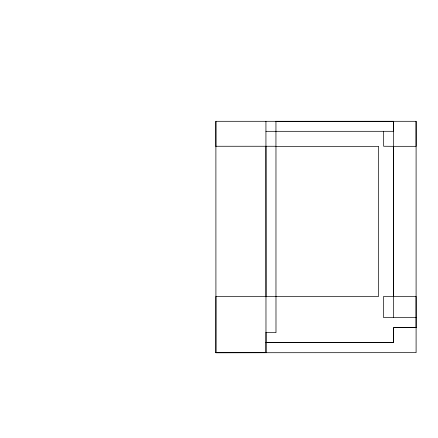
<?xml version="1.0" encoding="UTF-8"?>
<svg xmlns="http://www.w3.org/2000/svg" width="438" height="438" viewBox="0 0 438 438"><rect width="100%" height="100%" fill="white"/><g stroke="black" fill="none" stroke-linecap="round" stroke-linejoin="round"><path stroke-width="0.66" d="M265.937 121.315L265.981 352.683L215.89 352.738L215.929 296.378L378.64 296.384L378.635 146.336L275.967 146.336L275.967 296.384M215.901 146.27L215.89 121.299L416.095 121.299L416.095 352.667L215.89 352.738M416.084 327.646L393.636 327.646L393.636 342.658L393.636 327.646L416.089 327.635L416.078 296.384L383.628 296.384L383.622 317.638L393.631 317.638L393.647 146.319L416.1 146.319L416.078 121.299M215.879 146.265L275.945 146.254L275.956 121.315L393.647 121.299L393.631 131.307L265.937 131.318M265.981 342.675L393.647 342.658L265.981 342.675L265.981 352.683M393.636 296.384L393.647 121.299M393.631 317.638L416.084 317.627M265.981 332.666L275.989 332.666L275.984 296.395M393.636 146.319L383.628 146.254L383.628 131.307M215.89 121.299L215.929 352.667M265.959 146.369L266.019 296.838M266.036 332.409L266.041 342.664"/></g></svg>
